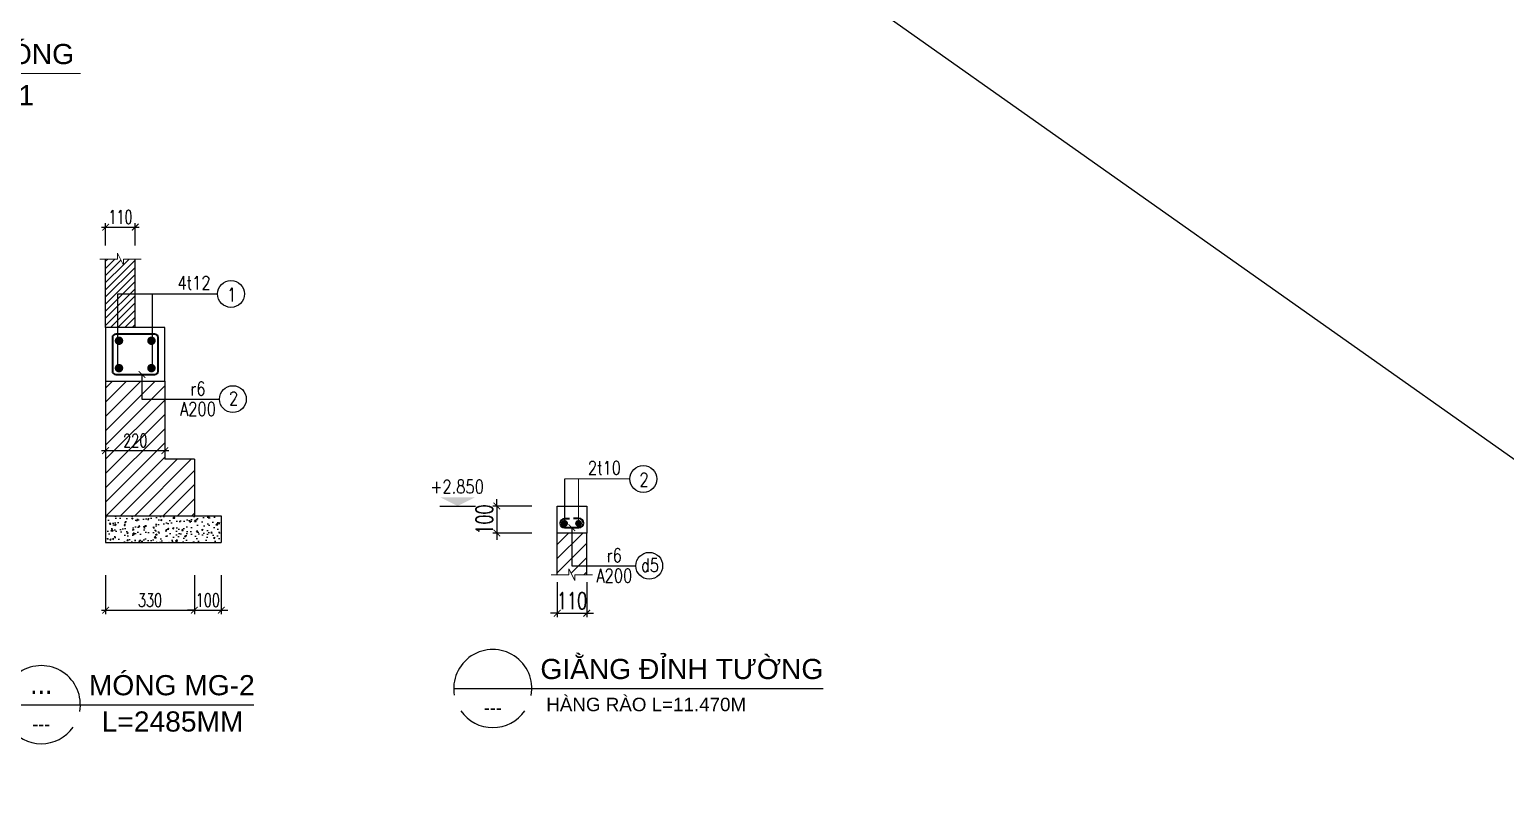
# Model space of a CAD drawing. Header units: millimetres. Extents: x -529861 to -223882, y -171969 to 61504.
# Drawn here: x -332251 to -310290, y -5111 to 6469 of the extents above; entities that cross this region are included whole.
import ezdxf
from ezdxf.enums import TextEntityAlignment as Align

# ---------------------------------------------------------------- set-up
doc = ezdxf.new("R2010")
doc.units = ezdxf.units.MM
doc.header["$LTSCALE"] = 5000
doc.layers.get('Defpoints').update_dxf_attribs({"color": 143})
for name, color, linetype, lineweight in [('05- Dim', 9, 'Continuous', 25), ('S- Concrete', 4, 'Continuous', 25), ('S- Rein sub', 11, 'Continuous', 40), ('S- Rien', 3, 'Continuous', 50), ('S-Concrete', 4, 'Continuous', 25), ('S-dims', 8, 'Continuous', 18), ('S-hatch', 8, 'Continuous', 5), ('S-line normal', 17, 'Continuous', 25), ('S-text', 2, 'Continuous', 20), ('S-text tech', 1, 'Continuous', 25), ('S-TEXT35', 3, 'Continuous', 30)]:
    doc.layers.add(name, color=color, linetype=linetype, lineweight=lineweight)
doc.layers.add('KCS_Plotter', color=11, linetype='Continuous', plot=False)
doc.styles.add('.VnArialH', font='')
doc.styles.add('s-text', font='vnsimli.shx', dxfattribs={"width": 0.7})
doc.styles.add('VNAVANTH', font='')
doc.styles.get('.VnArialH').set_extended_font_data('.VnArialH')
doc.styles.get('VNAVANTH').set_extended_font_data('.VnAvantH')
doc.dimstyles.new('1-100s', dxfattribs={"dimtxt": 200, "dimasz": 100, "dimexe": 60, "dimexo": 0, "dimgap": 50, "dimtad": 1, "dimdec": 0, "dimzin": 0, "dimdsep": 46, "dimtxsty": 's-text', "dimblk1": 'ARCHTICK', "dimblk2": 'ARCHTICK', "dimsah": 1, "dimcen": 80, "dimdle": 60, "dimclrd": 9, "dimclre": 9, "dimclrt": 2, "dimadec": 0, "dimazin": 0, "dimtfac": 0.0001, "dimtdec": 0, "dimtix": 1, "dimtmove": 1, "dimatfit": 3, "dimldrblk": 'ARCHTICK', "dimfxl": 200, "dimtolj": 1, "dimtzin": 0, "dimarcsym": 0})
doc.dimstyles.new('1-25s', dxfattribs={"dimtxt": 250, "dimasz": 100, "dimexe": 60, "dimexo": 20, "dimgap": 60, "dimtad": 1, "dimdec": 0, "dimlfac": 0.25, "dimdsep": 46, "dimtxsty": 's-text', "dimblk1": 'ARCHTICK', "dimblk2": 'ARCHTICK', "dimsah": 1, "dimcen": 0, "dimdle": 60, "dimclrd": 256, "dimclre": 256, "dimclrt": 1, "dimadec": 0, "dimazin": 0, "dimtfac": 1, "dimtdec": 0, "dimtix": 1, "dimtmove": 1, "dimatfit": 3, "dimldrblk": 'ARCHTICK', "dimfxl": 60, "dimtolj": 1, "dimarcsym": 0})

# ---------------------------------------------------------------- blocks, each defined once
blk = doc.blocks.new('*U948')
blk.add_line((1, 0), (159.1, 0))
for major_axis, start_param, end_param in [((9.04, 0), -0.176637, 3.316767), ((-9.04, 0.01), 0.612827, 2.529211)]:
    blk.add_ellipse((10.04, 0), major_axis=major_axis, ratio=1, start_param=start_param, end_param=end_param)
at = {"layer": 'S-TEXT35', "style": 'VNAVANTH'}
for tag, p in [('VIET_NAME', (21.64, 3.33)), ('ENGLISH_NAME', (21.64, -7.83))]:
    blk.add_attdef(tag, p, '', height=5, dxfattribs=at)
for tag, height, p in [('VIEW-NUMBER', 5, (10.04, 1.5)), ('SHEET_NUMBER', 2.5, (10.04, -5))]:
    blk.add_attdef(tag, text='', height=height, dxfattribs=at).set_placement(p, align=Align.CENTER)
blk = doc.blocks.new('_ArchTick')
at = {"color": 0, "linetype": 'ByBlock', "const_width": 0.15}
blk.add_lwpolyline([(-0.5, -0.5), (0.5, 0.5)], dxfattribs=at)
blk = doc.blocks.new('*D1403')
at = {"layer": 'Defpoints', "color": 0, "linetype": 'ByBlock', "ltscale": 1500, "transparency": 16777216}
for p in [(-331118, -1651), (-329798, -1651), (-329798, -2174)]:
    blk.add_point(p, dxfattribs=at)
at = {"layer": 'S-dims', "color": 9, "linetype": 'ByBlock', "lineweight": -2, "ltscale": 1500, "transparency": 16777216}
for p, q in [((-331118, -1651), (-331118, -2234)), ((-329798, -1651), (-329798, -2234)), ((-331178, -2174), (-329738, -2174))]:
    blk.add_line(p, q, dxfattribs=at)
at = {"layer": 'S-dims', "color": 9, "linetype": 'ByBlock', "lineweight": -2, "ltscale": 1500, "transparency": 16777216, "xscale": 100, "yscale": 100, "zscale": 100, "rotation": 180}
blk.add_blockref('_ArchTick', (-331118, -2174), dxfattribs=at)
at = {"layer": 'S-dims', "color": 9, "linetype": 'ByBlock', "lineweight": -2, "ltscale": 1500, "transparency": 16777216, "xscale": 100, "yscale": 100, "zscale": 100}
blk.add_blockref('_ArchTick', (-329798, -2174), dxfattribs=at)
at = {"layer": 'S-dims', "color": 2, "linetype": 'ByBlock', "ltscale": 1500, "transparency": 16777216, "insert": (-330458, -2024), "char_height": 200, "attachment_point": 5, "style": 's-text'}
blk.add_mtext('\\A1;330', dxfattribs=at)
blk = doc.blocks.new('*D1404')
at = {"layer": 'Defpoints', "color": 0, "linetype": 'ByBlock', "ltscale": 1500, "transparency": 16777216}
for p in [(-331118, 676), (-330238, 676), (-330238, 201)]:
    blk.add_point(p, dxfattribs=at)
at = {"layer": 'S-dims', "color": 9, "linetype": 'ByBlock', "lineweight": -2, "ltscale": 1500, "transparency": 16777216}
for p, q in [((-331118, 676), (-331118, 141)), ((-330238, 676), (-330238, 141)), ((-331178, 201), (-330178, 201))]:
    blk.add_line(p, q, dxfattribs=at)
at = {"layer": 'S-dims', "color": 9, "linetype": 'ByBlock', "lineweight": -2, "ltscale": 1500, "transparency": 16777216, "xscale": 100, "yscale": 100, "zscale": 100, "rotation": 180}
blk.add_blockref('_ArchTick', (-331118, 201), dxfattribs=at)
at = {"layer": 'S-dims', "color": 9, "linetype": 'ByBlock', "lineweight": -2, "ltscale": 1500, "transparency": 16777216, "xscale": 100, "yscale": 100, "zscale": 100}
blk.add_blockref('_ArchTick', (-330238, 201), dxfattribs=at)
at = {"layer": 'S-dims', "color": 2, "linetype": 'ByBlock', "ltscale": 1500, "transparency": 16777216, "insert": (-330678, 351), "char_height": 200, "attachment_point": 5, "style": 's-text'}
blk.add_mtext('\\A1;220', dxfattribs=at)
blk = doc.blocks.new('*U1381')
blk.add_line((1, 0), (59.23, 0))
for major_axis, start_param, end_param in [((9.04, 0), -0.176637, 3.316767), ((-9.04, 0.01), 0.612827, 2.529211)]:
    blk.add_ellipse((10.04, 0), major_axis=major_axis, ratio=1, start_param=start_param, end_param=end_param)
at = {"layer": 'S-TEXT35', "style": 'VNAVANTH'}
for tag, p in [('VIET_NAME', (21.64, 3.33)), ('ENGLISH_NAME', (21.64, -7.83))]:
    blk.add_attdef(tag, p, '', height=5, dxfattribs=at)
for tag, height, p in [('VIEW-NUMBER', 5, (10.04, 1.5)), ('SHEET_NUMBER', 2.5, (10.04, -5))]:
    blk.add_attdef(tag, text='', height=height, dxfattribs=at).set_placement(p, align=Align.CENTER)
blk = doc.blocks.new('*D1407')
at = {"layer": 'Defpoints', "color": 0, "linetype": 'ByBlock', "ltscale": 1500, "transparency": 16777216}
for p in [(-329798, -1651), (-329398, -1651), (-329398, -2174)]:
    blk.add_point(p, dxfattribs=at)
at = {"layer": 'S-dims', "color": 9, "linetype": 'ByBlock', "lineweight": -2, "ltscale": 1500, "transparency": 16777216}
for p, q in [((-329798, -1651), (-329798, -2234)), ((-329398, -1651), (-329398, -2234)), ((-329798, -2174), (-329898, -2174)), ((-329798, -2174), (-329398, -2174)), ((-329398, -2174), (-329298, -2174))]:
    blk.add_line(p, q, dxfattribs=at)
at = {"layer": 'S-dims', "color": 9, "linetype": 'ByBlock', "lineweight": -2, "ltscale": 1500, "transparency": 16777216, "xscale": 100, "yscale": 100, "zscale": 100}
blk.add_blockref('_ArchTick', (-329798, -2174), dxfattribs=at)
at = {"layer": 'S-dims', "color": 9, "linetype": 'ByBlock', "lineweight": -2, "ltscale": 1500, "transparency": 16777216, "xscale": 100, "yscale": 100, "zscale": 100, "rotation": 180}
blk.add_blockref('_ArchTick', (-329398, -2174), dxfattribs=at)
at = {"layer": 'S-dims', "color": 2, "linetype": 'ByBlock', "ltscale": 1500, "transparency": 16777216, "insert": (-329598, -2024), "char_height": 200, "attachment_point": 5, "style": 's-text'}
blk.add_mtext('\\A1;100', dxfattribs=at)
blk = doc.blocks.new('*D1408')
at = {"layer": 'Defpoints', "color": 0, "linetype": 'ByBlock', "ltscale": 1500, "transparency": 16777216}
for p in [(-330678, 3528), (-331118, 3254), (-330678, 3254)]:
    blk.add_point(p, dxfattribs=at)
at = {"layer": 'S-dims', "color": 9, "linetype": 'ByBlock', "lineweight": -2, "ltscale": 1500, "transparency": 16777216}
for p, q in [((-331178, 3528), (-330618, 3528)), ((-331118, 3254), (-331118, 3588)), ((-330678, 3254), (-330678, 3588))]:
    blk.add_line(p, q, dxfattribs=at)
at = {"layer": 'S-dims', "color": 9, "linetype": 'ByBlock', "lineweight": -2, "ltscale": 1500, "transparency": 16777216, "xscale": 100, "yscale": 100, "zscale": 100, "rotation": 180}
blk.add_blockref('_ArchTick', (-331118, 3528), dxfattribs=at)
at = {"layer": 'S-dims', "color": 9, "linetype": 'ByBlock', "lineweight": -2, "ltscale": 1500, "transparency": 16777216, "xscale": 100, "yscale": 100, "zscale": 100}
blk.add_blockref('_ArchTick', (-330678, 3528), dxfattribs=at)
at = {"layer": 'S-dims', "color": 2, "linetype": 'ByBlock', "ltscale": 1500, "transparency": 16777216, "insert": (-330898, 3678), "char_height": 200, "attachment_point": 5, "style": 's-text'}
blk.add_mtext('\\A1;110', dxfattribs=at)
blk = doc.blocks.new('*D1422')
at = {"layer": 'Defpoints', "color": 0, "transparency": 16777216}
for p in [(-324756, -624), (-325298, -1026), (-324756, -1026)]:
    blk.add_point(p, dxfattribs=at)
at = {"layer": 'S-dims', "lineweight": -2, "transparency": 16777216}
for p, q in [((-324776, -624), (-325358, -624)), ((-325298, -624), (-325298, -524)), ((-325298, -624), (-325298, -1026)), ((-324776, -1026), (-325358, -1026)), ((-325298, -1026), (-325298, -1126))]:
    blk.add_line(p, q, dxfattribs=at)
at = {"layer": 'S-dims', "lineweight": -2, "transparency": 16777216, "xscale": 100, "yscale": 100, "zscale": 100}
for p, rotation in [((-325298, -624), 270), ((-325298, -1026), 90)]:
    blk.add_blockref('_ArchTick', p, dxfattribs=dict(at, rotation=rotation))
at = {"layer": 'S-dims', "color": 1, "transparency": 16777216, "insert": (-325483, -825), "char_height": 250, "attachment_point": 5, "rotation": 90, "style": 's-text'}
blk.add_mtext('\\A1;100', dxfattribs=at)
blk = doc.blocks.new('*D1423')
at = {"layer": 'Defpoints', "color": 0, "transparency": 16777216}
for p in [(-324400, -1736), (-323960, -1736), (-323960, -2219)]:
    blk.add_point(p, dxfattribs=at)
at = {"layer": 'S-dims', "lineweight": -2, "transparency": 16777216}
for p, q in [((-324400, -1756), (-324400, -2279)), ((-323960, -1756), (-323960, -2279)), ((-324400, -2219), (-324500, -2219)), ((-324400, -2219), (-323960, -2219)), ((-323960, -2219), (-323860, -2219))]:
    blk.add_line(p, q, dxfattribs=at)
at = {"layer": 'S-dims', "lineweight": -2, "transparency": 16777216, "xscale": 100, "yscale": 100, "zscale": 100}
blk.add_blockref('_ArchTick', (-324400, -2219), dxfattribs=at)
at = {"layer": 'S-dims', "lineweight": -2, "transparency": 16777216, "xscale": 100, "yscale": 100, "zscale": 100, "rotation": 180}
blk.add_blockref('_ArchTick', (-323960, -2219), dxfattribs=at)
at = {"layer": 'S-dims', "color": 1, "transparency": 16777216, "insert": (-324180, -2034), "char_height": 250, "attachment_point": 5, "style": 's-text'}
blk.add_mtext('\\A1;110', dxfattribs=at)
blk = doc.blocks.new('*U1421')
blk.add_line((1, 0), (86.54, 0))
for major_axis, start_param, end_param in [((9.04, 0), -0.176637, 3.316767), ((-9.04, 0.01), 0.612827, 2.529211)]:
    blk.add_ellipse((10.04, 0), major_axis=major_axis, ratio=1, start_param=start_param, end_param=end_param)
at = {"layer": 'S-TEXT35', "style": 'VNAVANTH'}
for tag, p in [('VIET_NAME', (21.64, 3.33)), ('ENGLISH_NAME', (21.64, -7.83))]:
    blk.add_attdef(tag, p, '', height=5, dxfattribs=at)
for tag, height, p in [('VIEW-NUMBER', 5, (10.04, 1.5)), ('SHEET_NUMBER', 2.5, (10.04, -5))]:
    blk.add_attdef(tag, text='', height=height, dxfattribs=at).set_placement(p, align=Align.CENTER)

msp = doc.modelspace()

# ---------------------------------------------------------------- hatches: boundary and pattern name
at = {"layer": '05- Dim'}
h = msp.add_hatch(dxfattribs=at)
h.set_pattern_fill('AR-CONC', color=256, scale=30, style=0)
h.set_pattern_definition([(50, (-898153.68, -685263.18), (215.178055, -18.82564), [22.5, -247.5]), (355, (-898153.68, -685263.18), (-41.6254, 225.65764), [18, -198]), (100.4514, (-898135.74, -685264.75), (173.552815, 206.831863), [19.122057, -210.342634]), (46.1842, (-898153.68, -685203.18), (320.172315, -49.655704), [33.75, -371.25]), (96.6356, (-898127, -685207.32), (280.39881, 292.23536), [28.68309, -315.5139]), (351.1842, (-898153.68, -685203.18), (280.39858, 292.23558), [27, -297]), (21, (-898123.68, -685218.18), (179.072116, -120.785667), [22.5, -247.5]), (326, (-898123.68, -685218.18), (72.9946, 217.545014), [18, -198]), (71.4514, (-898108.75, -685228.24), (252.06679, 96.75915), [19.122057, -210.342634]), (37.5, (-898153.675, -685263.18), (3.6479566, 99.868156), [0, -195.6, 0, -201, 0, -198.75]), (7.5, (-898153.68, -685263.18), (78.920861, 118.323514), [0, -114.6, 0, -191.1, 0, -75.75]), (327.5, (-898220.575, -685263.18), (160.146731, -6.7664615), [0, -75, 0, -234, 0, -310.5]), (317.5, (-898250.58, -685263.18), (174.95585, 30.031495), [0, -97.5, 0, -155.4, 0, -220.5])])
h.paths.add_polyline_path([(-329398.04, -1167.42), (-329398.04, -767.42), (-330478.04, -767.42), (-330478.04, -1167.42)])
h.paths.add_polyline_path([(-331118.04, -767.42), (-331118.04, -1167.42), (-330478.04, -1167.42), (-330478.04, -767.42)])
at = {"layer": 'S-hatch'}
h = msp.add_hatch(dxfattribs=at)
h.set_pattern_fill('ANSI31', color=256, scale=600, style=0)
h.set_pattern_definition([(45, (-724480.23, 573372.73), (-53.0330086, 53.0330086), [])])
h.paths.add_polyline_path([(-330854.04, 3050.82), (-330854.04, 2962.82), (-330898.04, 3050.82), (-331118.04, 3050.82), (-331118.04, 2032.58), (-330678.04, 2032.58), (-330678.04, 3050.82)])
h = msp.add_hatch(dxfattribs=at)
h.set_pattern_fill('ANSI31', color=256, scale=1200, style=0)
h.set_pattern_definition([(45, (-724260.23, 576372.73), (-106.066017, 106.066017), [])])
h.paths.add_polyline_path([(-330908.04, -248.5), (-330448.04, -248.5)], flags=16)
h.paths.add_polyline_path([(-330238.04, 1232.58), (-331118.04, 1232.58), (-331118.04, -767.42), (-329798.04, -767.42), (-329798.04, 72.58), (-330238.04, 72.58)])
h = msp.add_hatch(dxfattribs=at)
h.set_pattern_fill('ANSI31', color=256, scale=1200, style=0)
h.set_pattern_definition([(45, (-832164.09, 608341.2), (-106.066017, 106.066017), [])])
h.paths.add_polyline_path([(-323960.21, -1025.56), (-324400.21, -1025.56), (-324400.21, -1645.78), (-324224.21, -1645.78), (-324224.21, -1557.78), (-324136.21, -1733.78), (-324136.21, -1645.78), (-323960.21, -1645.78)])

# ---------------------------------------------------------------- linework, layer by layer
at = {"layer": '05- Dim', "ltscale": 0.2}
msp.add_line((-330938.99, 2533.3), (-329453.6, 2533.3), dxfattribs=at)
at = {"layer": '05- Dim'}
for p, q in [((-330938.99, 1428.87), (-330938.99, 2533.3)), ((-330418.7, 1428.87), (-330418.7, 2533.3)), ((-324285.34, -945.56), (-324285.34, -220.83))]:
    msp.add_line(p, q, dxfattribs=at)
at = {"layer": '05- Dim', "ltscale": 0.5}
for centre in [(-329253.6, 2533.3), (-329225.71, 966.99), (-323118.67, -220.83), (-323030.67, -1513.49)]:
    msp.add_circle(centre, 200, dxfattribs=at)
at = {"layer": 'KCS_Plotter', "linetype": 'ByBlock', "ltscale": 1500}
msp.add_line((-345121.46, 24795.25), (-302830.35, -5110.61), dxfattribs=at)
at = {"layer": 'S- Concrete'}
msp.add_lwpolyline([(-331118.04, 1232.58), (-330238.04, 1232.58), (-330238.04, 2032.58), (-331118.04, 2032.58)], close=True, dxfattribs=at)
at = {"layer": 'S- Rein sub'}
msp.add_lwpolyline([(-330968.04, 1332.58), (-330388.04, 1332.58, 0.41421356), (-330338.04, 1382.58), (-330338.04, 1882.58, 0.41421356), (-330388.04, 1932.58), (-330968.04, 1932.58, 0.41421356), (-331018.04, 1882.58), (-331018.04, 1382.58, 0.41421356)], format="xyb", close=True, dxfattribs=at)
msp.add_lwpolyline([(-324214.54, -813.77), (-324288.7, -813.77, 1), (-324288.7, -945.56), (-324075.61, -945.56, 1), (-324075.61, -811.19), (-324155.36, -811.19)], format="xyb", dxfattribs=at)
at = {"layer": 'S- Rien', "const_width": 63}
for points in [[(-330951.07, 1836.28, 1), (-330888.07, 1836.28, 1)], [(-330405, 1836.28, -1), (-330468, 1836.28, -1)], [(-330951.07, 1428.87, -1), (-330888.07, 1428.87, -1)], [(-330405, 1428.87, 1), (-330468, 1428.87, 1)]]:
    msp.add_lwpolyline(points, format="xyb", close=True, dxfattribs=at)
at = {"layer": 'S- Rien', "const_width": 50.4, "elevation": 0}
for points in [[(-324314.98, -882.38, 1), (-324264.58, -882.38, 1)], [(-324107.37, -882.38, 1), (-324056.97, -882.38, 1)]]:
    msp.add_lwpolyline(points, format="xyb", close=True, dxfattribs=at)
at = {"layer": 'S-Concrete'}
msp.add_line((-326145.2, -623.61), (-325616.72, -623.61), dxfattribs=at)
at = {"layer": 'S-Concrete', "elevation": 0}
msp.add_lwpolyline([(-323960.21, -1025.56), (-324400.21, -1025.56), (-324400.21, -623.61), (-323960.21, -623.61)], close=True, dxfattribs=at)
at = {"layer": 'S-Concrete'}
msp.add_solid([(-325879.03, -623.61), (-326138.23, -494.01), (-325619.83, -494.01)], dxfattribs=at)
at = {"layer": 'S-dims'}
for p, q in [((-324285.34, -220.83), (-323318.67, -220.83)), ((-324084.36, -945.56), (-324084.36, -220.83))]:
    msp.add_line(p, q, dxfattribs=at)
msp.add_lwpolyline([(-331206.04, 3050.82), (-330942.04, 3050.82), (-330942.04, 3138.82), (-330854.04, 2962.82), (-330854.04, 3050.82), (-330590.04, 3050.82)], dxfattribs=at)
at = {"layer": 'S-dims', "elevation": 0}
msp.add_lwpolyline([(-324488.21, -1645.78), (-324224.21, -1645.78), (-324224.21, -1557.78), (-324136.21, -1733.78), (-324136.21, -1645.78), (-323872.21, -1645.78)], dxfattribs=at)
at = {"layer": 'S-line normal', "ltscale": 50}
for p, q in [((-331118.04, 2032.58), (-331118.04, 3050.82)), ((-330678.04, 2032.58), (-330678.04, 3050.82)), ((-331118.04, 1232.58), (-331118.04, 72.58)), ((-330238.04, 1232.58), (-330238.04, 72.58)), ((-331118.04, 72.58), (-331118.04, 72.58)), ((-331118.04, 72.58), (-331118.04, -767.42)), ((-331118.04, 72.58), (-331118.04, 72.58)), ((-331118.04, 72.58), (-331118.04, 72.58)), ((-329798.04, 72.58), (-330238.04, 72.58)), ((-329798.04, 72.58), (-329798.04, 72.58)), ((-329798.04, 72.58), (-329798.04, -767.42)), ((-329798.04, 72.58), (-329798.04, 72.58)), ((-331118.04, -767.42), (-331118.04, -1167.42)), ((-331118.04, -767.42), (-329398.04, -767.42)), ((-329898.04, -767.42), (-329698.04, -767.42)), ((-329398.04, -767.42), (-329398.04, -1167.42)), ((-331118.04, -1167.42), (-329398.04, -1167.42))]:
    msp.add_line(p, q, dxfattribs=at)
at = {"layer": 'S-line normal', "elevation": 0}
for points in [[(-324400.21, -1645.78), (-324400.21, -965.56)], [(-323960.21, -1645.78), (-323960.21, -1025.56)]]:
    msp.add_lwpolyline(points, dxfattribs=at)

# ---------------------------------------------------------------- block references
ref = msp.add_blockref('*U1421', (-326003.52, -3339.34), dxfattribs=dict(xscale=64.28571299999999, yscale=64.28571299999999, zscale=64.28571299999999))
ref.add_attrib('SHEET_NUMBER', '---', dxfattribs={"layer": 'S-text', "color": 3, "height": 200, "style": 'VNAVANTH'}).set_placement((-325358.08, -3725.06), align=Align.CENTER)
ref.add_attrib('ENGLISH_NAME', 'hµng rµo L=11.470M', (-324562.04, -3677.25), dxfattribs={"layer": 'S-text', "height": 200, "style": '.VnArialH'})
ref.add_attrib('VIET_NAME', 'gi»ng ®Ønh t\xadêng', (-324650.05, -3199.17), dxfattribs={"layer": 'S-text', "color": 3, "height": 300, "style": '.VnArialH'})
at = {"color": 3}
ref = msp.add_blockref('*U1381', (-332721.12, -3580.43), dxfattribs=dict(at, xscale=64.28571299999999, yscale=64.28571299999999, zscale=64.28571299999999))
ref.add_attrib('SHEET_NUMBER', '---', dxfattribs={"layer": 'S-text', "color": 0, "height": 200, "style": 'VNAVANTH'}).set_placement((-332075.68, -3966.14), align=Align.CENTER)
ref.add_attrib('ENGLISH_NAME', 'L=2485MM', (-331176.08, -3980.75), dxfattribs={"layer": 'S-text', "color": 0, "height": 300, "style": '.VnArialH'})
ref.add_attrib('VIET_NAME', 'mãng mg-2', (-331367.65, -3440.26), dxfattribs={"layer": 'S-text', "color": 0, "height": 300, "style": '.VnArialH'})
ref.add_attrib('VIEW-NUMBER', '...', dxfattribs={"layer": 'S-text', "color": 0, "height": 300, "style": 'VNAVANTH'}).set_placement((-332075.68, -3419.71), align=Align.CENTER)
at = {"layer": 'S-text'}
ref = msp.add_blockref('*U948', (-341719.32, 5813.67), dxfattribs=dict(at, xscale=64.285713, yscale=64.285713, zscale=64.285713))
ref.add_attrib('SHEET_NUMBER', '---', dxfattribs={"height": 200, "style": 'VNAVANTH'}).set_placement((-341073.88, 5427.95), align=Align.CENTER)
ref.add_attrib('ENGLISH_NAME', 'mÆt b»ng dÇm gi»ng t\xadêng tÇng 1', (-340235.58, 5340.56), dxfattribs={"height": 300, "style": '.VnArialH'})
ref.add_attrib('VIET_NAME', 'mb ®Þnh vÞ ch©n cét vµ khèi x©y mãng', (-340365.85, 5953.84), dxfattribs={"height": 300, "style": '.VnArialH'})
ref.add_attrib('VIEW-NUMBER', '...', dxfattribs={"height": 300, "style": 'VNAVANTH'}).set_placement((-341073.88, 5974.38), align=Align.CENTER)

# ---------------------------------------------------------------- texts
at = {"layer": 'S-text tech', "style": 's-text', "width": 0.8}
for s, p in [('4t12', (-329803.91, 2698.51)), ('1', (-329242.05, 2522.07)), ('r6', (-329745.2, 1122.75)), ('A200', (-329745.2, 820.61)), ('2', (-329214.16, 978.01)), ('2t10', (-323696.97, -55.61)), ('2', (-323107.12, -232.06)), ('+2.850', (-325888.52, -334.56)), ('r6', (-323550.16, -1357.73)), ('d5', (-323019.12, -1502.47)), ('A200', (-323550.16, -1659.87))]:
    msp.add_text(s, height=200, dxfattribs=at).set_placement(p, align=Align.MIDDLE)

# ---------------------------------------------------------------- dimensions: what is measured, and where the dimension line sits
at = {"layer": 'S-dims', "linetype": 'ByBlock', "ltscale": 1500}
for base, p1, p2, picture, middle in [((-330678.04, 3528.35), (-331118.04, 3253.72), (-330678.04, 3253.72), '*D1408', (-330898.04, 3678.35)), ((-330238.04, 200.77), (-331118.04, 676.35), (-330238.04, 676.35), '*D1404', (-330678.04, 350.77)), ((-329798.04, -2173.52), (-331118.04, -1651.05), (-329798.04, -1651.05), '*D1403', (-330458.04, -2023.52)), ((-329398.04, -2173.52), (-329798.04, -1651.05), (-329398.04, -1651.05), '*D1407', (-329598.04, -2023.52))]:
    dim = msp.add_linear_dim(base=base, p1=p1, p2=p2, dimstyle='1-100s', override={"dimlfac": 0.25}, dxfattribs=at)
    dim.commit()
    dim.dimension.update_dxf_attribs({"geometry": picture, "text_midpoint": middle})
at = {"layer": 'S-dims'}
dim = msp.add_linear_dim(base=(-325298.37, -1025.56), p1=(-324756.32, -623.61), p2=(-324756.32, -1025.56), angle=90, dimstyle='1-25s', dxfattribs=at)
dim.commit()
dim.dimension.update_dxf_attribs({"geometry": '*D1422', "text_midpoint": (-325483.37, -824.58)})
dim = msp.add_linear_dim(base=(-323960.21, -2219.45), p1=(-324400.21, -1736.41), p2=(-323960.21, -1736.41), dimstyle='1-25s', dxfattribs=at)
dim.commit()
dim.dimension.update_dxf_attribs({"geometry": '*D1423', "text_midpoint": (-324180.21, -2034.45)})

# ---------------------------------------------------------------- leaders
at = {"layer": '05- Dim', "ltscale": 0.5}
for points in [[(-330577.46, 1332.58), (-330577.46, 966.99), (-329425.71, 966.99)], [(-324182.15, -945.56), (-324182.15, -1513.49), (-323230.67, -1513.49)]]:
    msp.add_leader(points, dimstyle='1-25s', dxfattribs=at)

doc.saveas('drawing.dxf')
